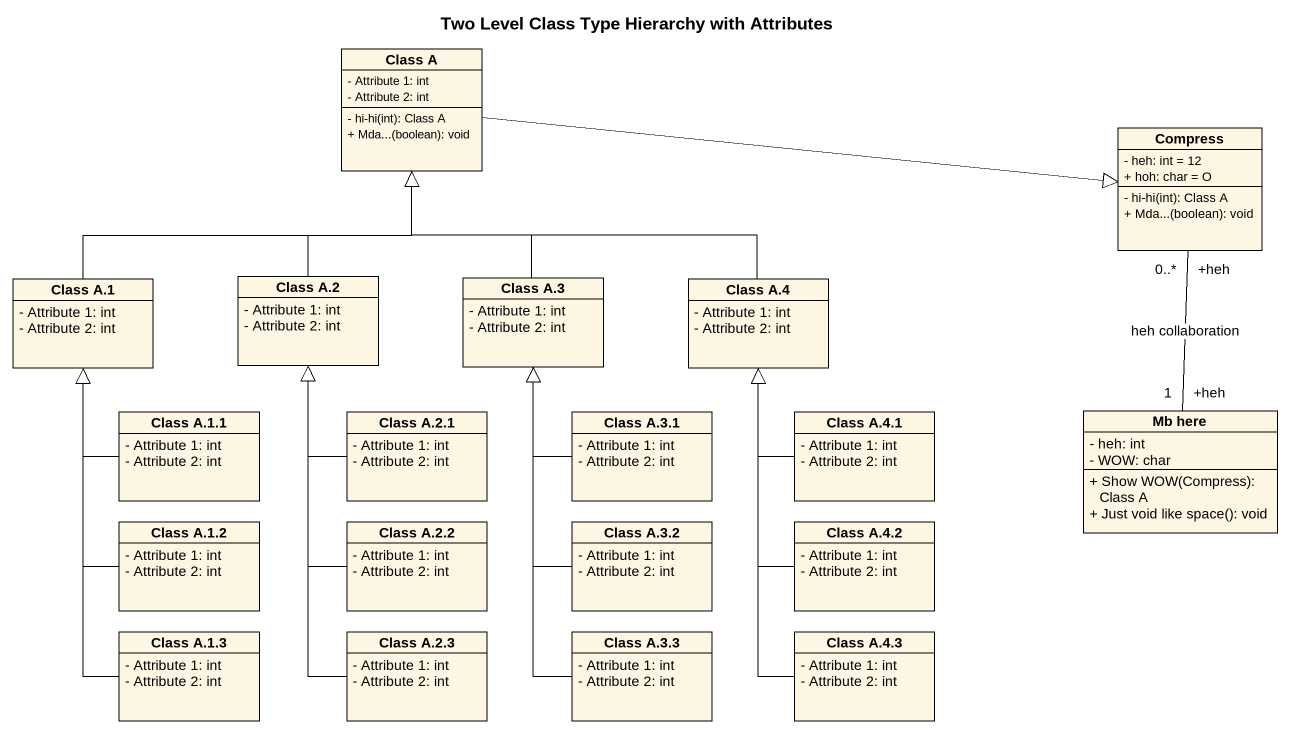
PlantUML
@startuml
title Two Level Class Type Hierarchy with Attributes
hide circle
hide empty members
skinparam classAttributeIconSize 0
class "Class A" as Class_A {
  - Attribute 1: int
  - Attribute 2: int
  - hi-hi(int): Class A
  + Mda...(boolean): void
}
class Compress {
  - heh: int = 12
  + hoh: char = O
  - hi-hi(int): Class A
  + Mda...(boolean): void
}
class "Class A.1" as Class_A_1 {
  - Attribute 1: int
  - Attribute 2: int
}
class "Class A.2" as Class_A_2 {
  - Attribute 1: int
  - Attribute 2: int
}
class "Class A.3" as Class_A_3 {
  - Attribute 1: int
  - Attribute 2: int
}
class "Class A.4" as Class_A_4 {
  - Attribute 1: int
  - Attribute 2: int
}
class "Class A.1.1" as Class_A_1_1 {
  - Attribute 1: int
  - Attribute 2: int
}
class "Class A.2.1" as Class_A_2_1 {
  - Attribute 1: int
  - Attribute 2: int
}
class "Class A.3.1" as Class_A_3_1 {
  - Attribute 1: int
  - Attribute 2: int
}
class "Class A.4.1" as Class_A_4_1 {
  - Attribute 1: int
  - Attribute 2: int
}
class "Mb here" as Mb_here {
  - heh: int
  - WOW: char
  + Show WOW(Compress): Class A
  + Just void like space(): void
}
class "Class A.1.2" as Class_A_1_2 {
  - Attribute 1: int
  - Attribute 2: int
}
class "Class A.2.2" as Class_A_2_2 {
  - Attribute 1: int
  - Attribute 2: int
}
class "Class A.3.2" as Class_A_3_2 {
  - Attribute 1: int
  - Attribute 2: int
}
class "Class A.4.2" as Class_A_4_2 {
  - Attribute 1: int
  - Attribute 2: int
}
class "Class A.1.3" as Class_A_1_3 {
  - Attribute 1: int
  - Attribute 2: int
}
class "Class A.2.3" as Class_A_2_3 {
  - Attribute 1: int
  - Attribute 2: int
}
class "Class A.3.3" as Class_A_3_3 {
  - Attribute 1: int
  - Attribute 2: int
}
class "Class A.4.3" as Class_A_4_3 {
  - Attribute 1: int
  - Attribute 2: int
}
Class_A -right-|> Compress
Compress "+heh\n0..*" -- "+heh\n1" Mb_here : heh collaboration
Class_A_1 -up-|> Class_A
Class_A_2 -up-|> Class_A
Class_A_3 -up-|> Class_A
Class_A_4 -up-|> Class_A
Class_A_1_1 -up-|> Class_A_1
Class_A_2_1 -up-|> Class_A_2
Class_A_3_1 -up-|> Class_A_3
Class_A_4_1 -up-|> Class_A_4
Class_A_1_2 -up-|> Class_A_1
Class_A_2_2 -up-|> Class_A_2
Class_A_3_2 -up-|> Class_A_3
Class_A_4_2 -up-|> Class_A_4
Class_A_1_3 -up-|> Class_A_1
Class_A_2_3 -up-|> Class_A_2
Class_A_3_3 -up-|> Class_A_3
Class_A_4_3 -up-|> Class_A_4
@enduml
